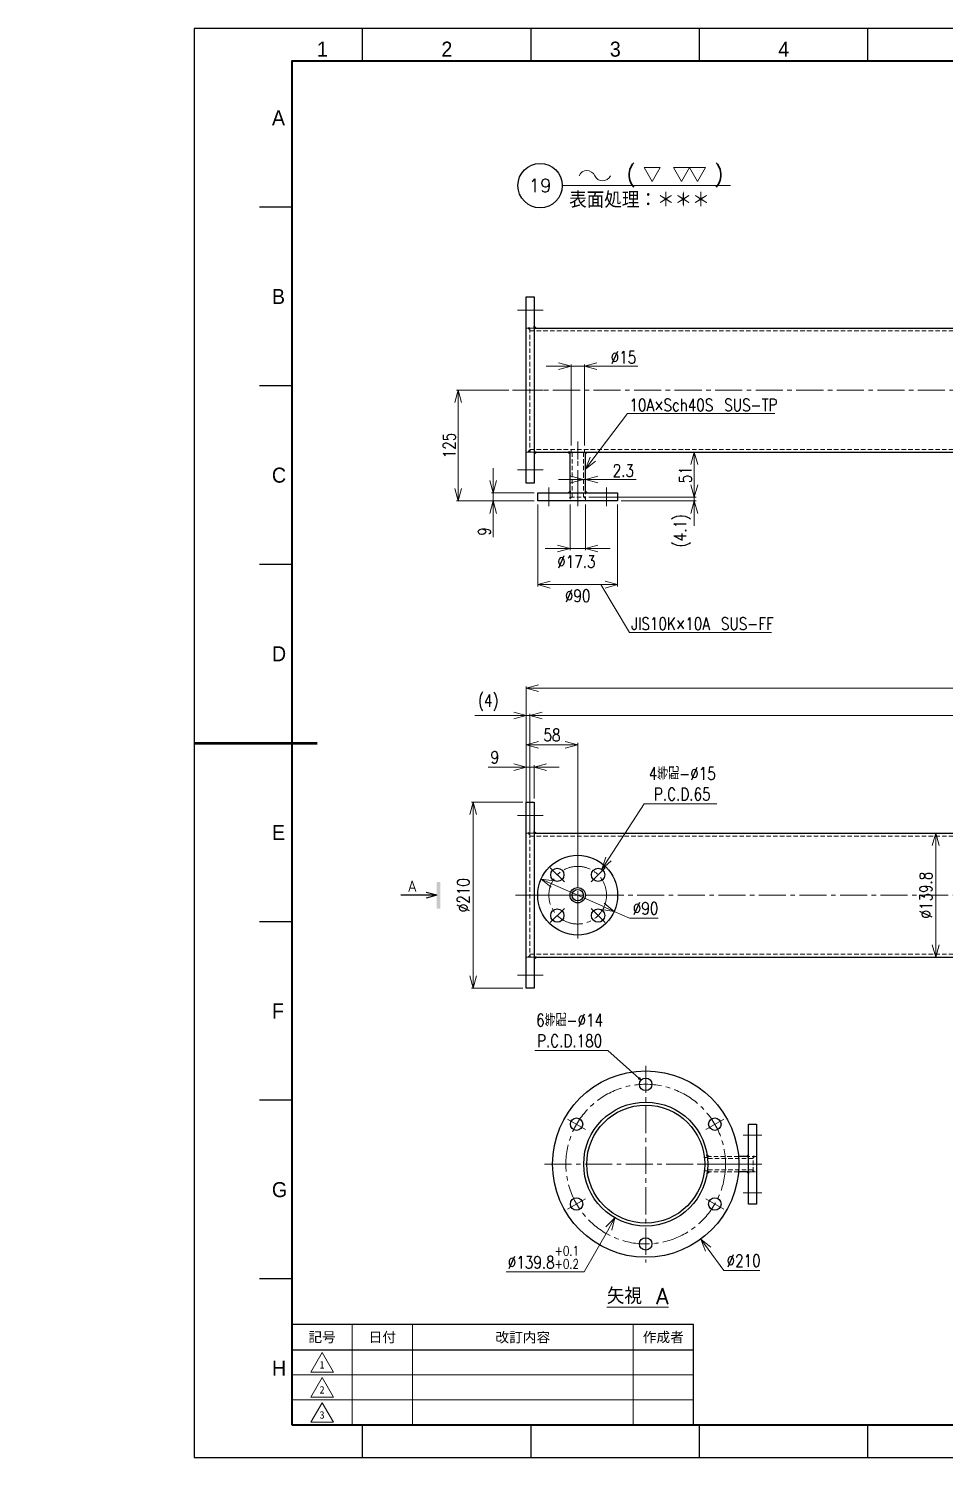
# Model space of a CAD drawing. Header units: millimetres. Extents: x 0 to 4931, y -34 to 1655.
# Drawn here: x 2465 to 3498, y 0 to 1611 of the extents above; entities that cross this region are included whole.
import ezdxf
from ezdxf import colors
from ezdxf.entities.mleader import LeaderData, LeaderLine
from ezdxf.enums import TextEntityAlignment as Align
from ezdxf.math import Vec2, Vec3

# ---------------------------------------------------------------- set-up
doc = ezdxf.new("R2010")
doc.units = ezdxf.units.MM
doc.header["$LTSCALE"] = 1.6
doc.header["$PDMODE"] = 99
doc.header["$PDSIZE"] = 1
doc.linetypes.add('CENTER2', pattern=[28.575, 19.05, -3.175, 3.175, -3.175])
doc.linetypes.add('HIDDEN2', pattern=[4.7625, 3.175, -1.5875])
for name, color, linetype, lineweight in [('03_かくれ線', 6, 'HIDDEN2', 13), ('04_中心線', 1, 'CENTER2', 9), ('07_寸法線', 3, 'Continuous', 9), ('99_図枠', 7, 'Continuous', 40)]:
    doc.layers.add(name, color=color, linetype=linetype, lineweight=lineweight)
doc.styles.add('KSS_TXT', font='txt.shx', dxfattribs={"bigfont": 'extfont2.shx'})
doc.styles.add('MS_G', font='MS Gothic.ttf')
doc.styles.get("Standard").update_dxf_attribs({"font": 'txt.shx', "bigfont": 'extfont2.shx'})
doc.styles.add('寸法用', font='simplex.shx', dxfattribs={"width": 0.8, "bigfont": '@extfont2.shx'})
doc.styles.add('表題用', font='MS PGothic.ttf')
doc.dimstyles.new('機械製図用', dxfattribs={"dimtxt": 3.5, "dimasz": 3.5, "dimexe": 2, "dimexo": 0, "dimgap": 1.2, "dimtad": 1, "dimdsep": 46, "dimtxsty": '寸法用', "dimblk": 'OPEN30', "dimcen": 0, "dimclrd": 256, "dimclre": 256, "dimclrt": 7, "dimazin": 2, "dimtm": 1e-09, "dimtfac": 0.75, "dimtmove": 0, "dimatfit": 3, "dimldrblk": 'OPEN30', "dimfxl": 1, "dimlwd": -1, "dimlwe": -1, "dimarcsym": 0})
doc.dimstyles.new('機械製図用$3', dxfattribs={"dimtxt": 3.5, "dimasz": 3.5, "dimexe": 2, "dimexo": 0, "dimgap": 1.2, "dimtad": 1, "dimtih": 1, "dimtoh": 1, "dimdsep": 46, "dimtxsty": '寸法用', "dimblk": 'OPEN30', "dimcen": 0, "dimsd1": 1, "dimclrd": 256, "dimclre": 256, "dimclrt": 7, "dimazin": 2, "dimtm": 1e-09, "dimtfac": 0.75, "dimtofl": 0, "dimtmove": 0, "dimatfit": 3, "dimldrblk": 'OPEN30', "dimfxl": 1, "dimlwd": -1, "dimlwe": -1, "dimarcsym": 0})

# ---------------------------------------------------------------- blocks, each defined once
blk = doc.blocks.new('AM_BALLOON1')
at = {"transparency": 16777216}
blk.add_circle((0, 0), 5, dxfattribs=at)
blk.add_attdef('B_NUMBER', text='', height=3, dxfattribs=at).set_placement((0, 0), align=Align.MIDDLE_CENTER)
blk = doc.blocks.new('_OPEN')
at = {"color": 0, "linetype": 'ByBlock'}
for p, q in [((-1, 0.17), (0, 0)), ((0, 0), (-1, -0.17)), ((0, 0), (-1, 0))]:
    blk.add_line(p, q, dxfattribs=at)
blk = doc.blocks.new('p1ba05')
for centre, start, end in [((-2.95, 0.29), 24.2276, 155.5758), ((0, 1.62), 204.2276, 335.5758)]:
    blk.add_arc(centre, 1.62, start, end)
blk = doc.blocks.new('p1ba01')
for p, q in [((0, 0), (-1.5, 2.6)), ((-1.5, 2.6), (1.5, 2.6)), ((1.5, 2.6), (0, 0))]:
    blk.add_line(p, q)
blk = doc.blocks.new('p1ba02')
for p, q in [((-1.5, 2.6), (1.5, 2.6)), ((0, 0), (-1.5, 2.6)), ((1.5, 2.6), (0, 0)), ((3, 0), (1.5, 2.6)), ((1.5, 2.6), (4.5, 2.6)), ((4.5, 2.6), (3, 0))]:
    blk.add_line(p, q)
blk = doc.blocks.new('_Open30')
at = {"color": 0, "linetype": 'ByBlock', "lineweight": -2}
for p, q in [((-1, 0.27), (0, 0)), ((0, 0), (-1, -0.27)), ((0, 0), (-1, 0))]:
    blk.add_line(p, q, dxfattribs=at)
blk = doc.blocks.new('*D250')
at = {"layer": '07_寸法線', "transparency": 16777216}
for p, q in [((3075.8, 1074.5), (3075.8, 1022.9)), ((3093.1, 1074.5), (3093.1, 1022.9)), ((3061.8, 1024.9), (3047.8, 1024.9)), ((3075.8, 1024.9), (3093.1, 1024.9)), ((3107.1, 1024.9), (3121.1, 1024.9))]:
    blk.add_line(p, q, dxfattribs=at)
at = {"layer": 'Defpoints', "color": 0, "transparency": 16777216}
for p in [(3075.8, 1078.5), (3093.1, 1078.5), (3093.1, 1024.9)]:
    blk.add_point(p, dxfattribs=at)
at = {"layer": '07_寸法線', "transparency": 16777216, "xscale": 14, "yscale": 14, "zscale": 14}
blk.add_blockref('_Open30', (3075.8, 1024.9), dxfattribs=at)
at = {"layer": '07_寸法線', "transparency": 16777216, "xscale": 14, "yscale": 14, "zscale": 14, "rotation": 180}
blk.add_blockref('_Open30', (3093.1, 1024.9), dxfattribs=at)
at = {"layer": '07_寸法線', "color": 7, "transparency": 16777216, "insert": (3082.9, 1010.1), "char_height": 14, "attachment_point": 5, "style": '寸法用'}
blk.add_mtext('%%C17.3', dxfattribs=at)
blk = doc.blocks.new('*D243')
at = {"layer": '07_寸法線', "transparency": 16777216}
for p, q in [((3062.9, 1230.4), (3048.9, 1230.4)), ((3076.9, 1141), (3076.9, 1232.4)), ((3076.9, 1230.4), (3091.9, 1230.4)), ((3091.9, 1141), (3091.9, 1232.4)), ((3105.9, 1230.4), (3152.1, 1230.4))]:
    blk.add_line(p, q, dxfattribs=at)
at = {"layer": 'Defpoints', "color": 0, "transparency": 16777216}
for p in [(3091.9, 1230.4), (3076.9, 1137), (3091.9, 1137)]:
    blk.add_point(p, dxfattribs=at)
at = {"layer": '07_寸法線', "transparency": 16777216, "xscale": 14, "yscale": 14, "zscale": 14}
blk.add_blockref('_Open30', (3076.9, 1230.4), dxfattribs=at)
at = {"layer": '07_寸法線', "transparency": 16777216, "xscale": 14, "yscale": 14, "zscale": 14, "rotation": 180}
blk.add_blockref('_Open30', (3091.9, 1230.4), dxfattribs=at)
at = {"layer": '07_寸法線', "color": 7, "transparency": 16777216, "insert": (3136, 1240.4), "char_height": 14, "attachment_point": 5, "style": '寸法用'}
blk.add_mtext('%%C15', dxfattribs=at)
blk = doc.blocks.new('*D249')
at = {"layer": '07_寸法線', "transparency": 16777216}
for p, q in [((3039.4, 1074.5), (3039.4, 982.1)), ((3129.4, 1074.5), (3129.4, 982.1)), ((3053.4, 984.1), (3115.4, 984.1))]:
    blk.add_line(p, q, dxfattribs=at)
at = {"layer": 'Defpoints', "color": 0, "transparency": 16777216}
for p in [(3039.4, 1078.5), (3129.4, 1078.5), (3129.4, 984.1)]:
    blk.add_point(p, dxfattribs=at)
at = {"layer": '07_寸法線', "transparency": 16777216, "xscale": 14, "yscale": 14, "zscale": 14, "rotation": 180}
blk.add_blockref('_Open30', (3039.4, 984.1), dxfattribs=at)
at = {"layer": '07_寸法線', "transparency": 16777216, "xscale": 14, "yscale": 14, "zscale": 14}
blk.add_blockref('_Open30', (3129.4, 984.1), dxfattribs=at)
at = {"layer": '07_寸法線', "color": 7, "transparency": 16777216, "insert": (3084.4, 971.6), "char_height": 14, "attachment_point": 5, "style": '寸法用'}
blk.add_mtext('%%C90', dxfattribs=at)
blk = doc.blocks.new('*D246')
at = {"layer": '07_寸法線', "transparency": 16777216}
for p, q in [((3204.2, 1133.6), (3217.9, 1133.6)), ((3215.9, 1096.6), (3215.9, 1119.6)), ((3097.1, 1082.6), (3217.9, 1082.6))]:
    blk.add_line(p, q, dxfattribs=at)
at = {"layer": 'Defpoints', "color": 0, "transparency": 16777216}
for p in [(3200.2, 1133.6), (3215.9, 1133.6), (3093.1, 1082.6)]:
    blk.add_point(p, dxfattribs=at)
at = {"layer": '07_寸法線', "transparency": 16777216, "xscale": 14, "yscale": 14, "zscale": 14}
for p, rotation in [((3215.9, 1133.6), 90), ((3215.9, 1082.6), 270)]:
    blk.add_blockref('_Open30', p, dxfattribs=dict(at, rotation=rotation))
at = {"layer": '07_寸法線', "color": 7, "transparency": 16777216, "insert": (3205.9, 1108.1), "char_height": 14, "attachment_point": 5, "rotation": 90, "style": '寸法用'}
blk.add_mtext('51', dxfattribs=at)
blk = doc.blocks.new('*D245')
at = {"layer": '07_寸法線', "transparency": 16777216}
for p, q in [((3215.9, 1096.6), (3215.9, 1110.6)), ((3097.1, 1082.6), (3217.9, 1082.6)), ((3215.9, 1082.6), (3215.9, 1078.5)), ((3133.4, 1078.5), (3217.9, 1078.5)), ((3215.9, 1064.5), (3215.9, 1050.5))]:
    blk.add_line(p, q, dxfattribs=at)
at = {"layer": 'Defpoints', "color": 0, "transparency": 16777216}
for p in [(3093.1, 1082.6), (3129.4, 1078.5), (3215.9, 1078.5)]:
    blk.add_point(p, dxfattribs=at)
at = {"layer": '07_寸法線', "transparency": 16777216, "xscale": 14, "yscale": 14, "zscale": 14}
for p, rotation in [((3215.9, 1082.6), 270), ((3215.9, 1078.5), 90)]:
    blk.add_blockref('_Open30', p, dxfattribs=dict(at, rotation=rotation))
at = {"layer": '07_寸法線', "color": 7, "transparency": 16777216, "insert": (3202.2, 1045), "char_height": 14, "attachment_point": 5, "rotation": 90, "style": '寸法用'}
blk.add_mtext('(4.1)', dxfattribs=at)
blk = doc.blocks.new('*D247')
at = {"layer": '07_寸法線', "transparency": 16777216}
for p, q in [((2989.1, 1101.5), (2989.1, 1115.5)), ((3035.4, 1087.5), (2987.1, 1087.5)), ((2989.1, 1087.5), (2989.1, 1078.5)), ((3035.4, 1078.5), (2987.1, 1078.5)), ((2989.1, 1064.5), (2989.1, 1037.6))]:
    blk.add_line(p, q, dxfattribs=at)
at = {"layer": 'Defpoints', "color": 0, "transparency": 16777216}
for p in [(3039.4, 1087.5), (2989.1, 1078.5), (3039.4, 1078.5)]:
    blk.add_point(p, dxfattribs=at)
at = {"layer": '07_寸法線', "transparency": 16777216, "xscale": 14, "yscale": 14, "zscale": 14}
for p, rotation in [((2989.1, 1087.5), 270), ((2989.1, 1078.5), 90)]:
    blk.add_blockref('_Open30', p, dxfattribs=dict(at, rotation=rotation))
at = {"layer": '07_寸法線', "color": 7, "transparency": 16777216, "insert": (2979.1, 1044), "char_height": 14, "attachment_point": 5, "rotation": 90, "style": '寸法用'}
blk.add_mtext('9', dxfattribs=at)
blk = doc.blocks.new('*D248')
at = {"layer": '07_寸法線', "transparency": 16777216}
for p, q in [((3006.8, 1203.5), (2947.6, 1203.5)), ((2949.6, 1092.5), (2949.6, 1189.5)), ((3035.4, 1078.5), (2947.6, 1078.5))]:
    blk.add_line(p, q, dxfattribs=at)
at = {"layer": 'Defpoints', "color": 0, "transparency": 16777216}
for p in [(2949.6, 1203.5), (3010.8, 1203.5), (3039.4, 1078.5)]:
    blk.add_point(p, dxfattribs=at)
at = {"layer": '07_寸法線', "transparency": 16777216, "xscale": 14, "yscale": 14, "zscale": 14}
for p, rotation in [((2949.6, 1203.5), 90), ((2949.6, 1078.5), 270)]:
    blk.add_blockref('_Open30', p, dxfattribs=dict(at, rotation=rotation))
at = {"layer": '07_寸法線', "color": 7, "transparency": 16777216, "insert": (2939.6, 1141), "char_height": 14, "attachment_point": 5, "rotation": 90, "style": '寸法用'}
blk.add_mtext('125', dxfattribs=at)
blk = doc.blocks.new('*D224')
at = {"layer": '07_寸法線', "transparency": 16777216}
for p, q in [((3026.4, 739), (3026.4, 805.6)), ((3040.4, 803.6), (3070.4, 803.6)), ((3084.4, 683), (3084.4, 805.6))]:
    blk.add_line(p, q, dxfattribs=at)
at = {"layer": 'Defpoints', "color": 0, "transparency": 16777216}
for p in [(3084.4, 803.6), (3026.4, 739), (3084.4, 683)]:
    blk.add_point(p, dxfattribs=at)
at = {"layer": '07_寸法線', "transparency": 16777216, "xscale": 14, "yscale": 14, "zscale": 14, "rotation": 180}
blk.add_blockref('_Open30', (3026.4, 803.6), dxfattribs=at)
at = {"layer": '07_寸法線', "transparency": 16777216, "xscale": 14, "yscale": 14, "zscale": 14}
blk.add_blockref('_Open30', (3084.4, 803.6), dxfattribs=at)
at = {"layer": '07_寸法線', "color": 7, "transparency": 16777216, "insert": (3055.4, 814.6), "char_height": 14, "attachment_point": 5, "style": '寸法用'}
blk.add_mtext('58', dxfattribs=at)
blk = doc.blocks.new('*D241')
at = {"layer": '07_寸法線', "transparency": 16777216}
for p, q in [((3494.4, 703.9), (3486, 703.9)), ((3488, 689.9), (3488, 578.1)), ((3494.4, 564.1), (3486, 564.1))]:
    blk.add_line(p, q, dxfattribs=at)
at = {"layer": 'Defpoints', "color": 0, "transparency": 16777216}
for p in [(3494.4, 703.9), (3488, 564.1), (3494.4, 564.1)]:
    blk.add_point(p, dxfattribs=at)
at = {"layer": '07_寸法線', "transparency": 16777216, "xscale": 14, "yscale": 14, "zscale": 14}
for p, rotation in [((3488, 703.9), 90), ((3488, 564.1), 270)]:
    blk.add_blockref('_Open30', p, dxfattribs=dict(at, rotation=rotation))
at = {"layer": '07_寸法線', "color": 7, "transparency": 16777216, "insert": (3477, 634), "char_height": 14, "attachment_point": 5, "rotation": 90, "style": '寸法用'}
blk.add_mtext('%%C139.8', dxfattribs=at)
blk = doc.blocks.new('*D236')
at = {"layer": '07_寸法線', "transparency": 16777216}
for p, q in [((3022.4, 739), (2964.5, 739)), ((2966.5, 543), (2966.5, 725)), ((3022.4, 529), (2964.5, 529))]:
    blk.add_line(p, q, dxfattribs=at)
at = {"layer": 'Defpoints', "color": 0, "transparency": 16777216}
for p in [(2966.5, 739), (3026.4, 739), (3026.4, 529)]:
    blk.add_point(p, dxfattribs=at)
at = {"layer": '07_寸法線', "transparency": 16777216, "xscale": 14, "yscale": 14, "zscale": 14}
for p, rotation in [((2966.5, 739), 90), ((2966.5, 529), 270)]:
    blk.add_blockref('_Open30', p, dxfattribs=dict(at, rotation=rotation))
at = {"layer": '07_寸法線', "color": 7, "transparency": 16777216, "insert": (2955.5, 634), "char_height": 14, "attachment_point": 5, "rotation": 90, "style": '寸法用'}
blk.add_mtext('%%C210', dxfattribs=at)
blk = doc.blocks.new('*D235')
at = {"layer": '07_寸法線', "transparency": 16777216}
for p, q in [((3012.4, 778.4), (2983.5, 778.4)), ((3026.4, 743), (3026.4, 780.4)), ((3035.4, 778.4), (3026.4, 778.4)), ((3035.4, 743), (3035.4, 780.4)), ((3049.4, 778.4), (3063.4, 778.4))]:
    blk.add_line(p, q, dxfattribs=at)
at = {"layer": 'Defpoints', "color": 0, "transparency": 16777216}
for p in [(3026.4, 778.4), (3026.4, 739), (3035.4, 739)]:
    blk.add_point(p, dxfattribs=at)
at = {"layer": '07_寸法線', "transparency": 16777216, "xscale": 14, "yscale": 14, "zscale": 14}
blk.add_blockref('_Open30', (3026.4, 778.4), dxfattribs=at)
at = {"layer": '07_寸法線', "transparency": 16777216, "xscale": 14, "yscale": 14, "zscale": 14, "rotation": 180}
blk.add_blockref('_Open30', (3035.4, 778.4), dxfattribs=at)
at = {"layer": '07_寸法線', "color": 7, "transparency": 16777216, "insert": (2991, 789.4), "char_height": 14, "attachment_point": 5, "style": '寸法用'}
blk.add_mtext('9', dxfattribs=at)
blk = doc.blocks.new('*D225')
at = {"layer": '07_寸法線', "transparency": 16777216}
for p, q in [((3030.4, 703.9), (3030.4, 838.5)), ((4316.4, 744), (4316.4, 838.5)), ((3044.4, 836.5), (4302.4, 836.5))]:
    blk.add_line(p, q, dxfattribs=at)
at = {"layer": 'Defpoints', "color": 0, "transparency": 16777216}
for p in [(4316.4, 836.5), (4316.4, 744), (3030.4, 703.9)]:
    blk.add_point(p, dxfattribs=at)
at = {"layer": '07_寸法線', "transparency": 16777216, "xscale": 14, "yscale": 14, "zscale": 14, "rotation": 180}
blk.add_blockref('_Open30', (3030.4, 836.5), dxfattribs=at)
at = {"layer": '07_寸法線', "transparency": 16777216, "xscale": 14, "yscale": 14, "zscale": 14}
blk.add_blockref('_Open30', (4316.4, 836.5), dxfattribs=at)
at = {"layer": '07_寸法線', "color": 7, "transparency": 16777216, "insert": (3673.4, 847.5), "char_height": 14, "attachment_point": 5, "style": '寸法用'}
blk.add_mtext('1286', dxfattribs=at)
blk = doc.blocks.new('*D226')
at = {"layer": '07_寸法線', "transparency": 16777216}
for p, q in [((3026.4, 739), (3026.4, 869.3)), ((4302.4, 867.3), (3040.4, 867.3)), ((4316.4, 744), (4316.4, 869.3))]:
    blk.add_line(p, q, dxfattribs=at)
at = {"layer": 'Defpoints', "color": 0, "transparency": 16777216}
for p in [(3026.4, 867.3), (4316.4, 744), (3026.4, 739)]:
    blk.add_point(p, dxfattribs=at)
at = {"layer": '07_寸法線', "transparency": 16777216, "xscale": 14, "yscale": 14, "zscale": 14, "rotation": 180}
blk.add_blockref('_Open30', (3026.4, 867.3), dxfattribs=at)
at = {"layer": '07_寸法線', "transparency": 16777216, "xscale": 14, "yscale": 14, "zscale": 14}
blk.add_blockref('_Open30', (4316.4, 867.3), dxfattribs=at)
at = {"layer": '07_寸法線', "color": 7, "transparency": 16777216, "insert": (3671.4, 878.3), "char_height": 14, "attachment_point": 5, "style": '寸法用'}
blk.add_mtext('1290', dxfattribs=at)
blk = doc.blocks.new('*D234')
at = {"layer": '07_寸法線', "transparency": 16777216}
for p, q in [((3026.4, 743), (3026.4, 838.5)), ((3030.4, 707.9), (3030.4, 838.5)), ((3012.4, 836.5), (2968.6, 836.5)), ((3030.4, 836.5), (3026.4, 836.5)), ((3044.4, 836.5), (3058.4, 836.5))]:
    blk.add_line(p, q, dxfattribs=at)
at = {"layer": 'Defpoints', "color": 0, "transparency": 16777216}
for p in [(3026.4, 836.5), (3026.4, 739), (3030.4, 703.9)]:
    blk.add_point(p, dxfattribs=at)
at = {"layer": '07_寸法線', "transparency": 16777216, "xscale": 14, "yscale": 14, "zscale": 14}
blk.add_blockref('_Open30', (3026.4, 836.5), dxfattribs=at)
at = {"layer": '07_寸法線', "transparency": 16777216, "xscale": 14, "yscale": 14, "zscale": 14, "rotation": 180}
blk.add_blockref('_Open30', (3030.4, 836.5), dxfattribs=at)
at = {"layer": '07_寸法線', "color": 7, "transparency": 16777216, "insert": (2983.5, 851.1), "char_height": 14, "attachment_point": 5, "style": '寸法用'}
blk.add_mtext('(4)', dxfattribs=at)
blk = doc.blocks.new('*D239')
at = {"layer": '07_寸法線', "transparency": 16777216}
for p, q in [((3036.2, 458.8), (3118.3, 458.8)), ((3118.3, 458.8), (3153.3, 427.7))]:
    blk.add_line(p, q, dxfattribs=at)
at = {"layer": 'Defpoints', "color": 0, "transparency": 16777216}
for p in [(3155.9, 425.4), (3166.3, 416.1)]:
    blk.add_point(p, dxfattribs=at)
at = {"layer": '07_寸法線', "transparency": 16777216, "xscale": 3.5, "yscale": 3.5, "zscale": 3.5, "rotation": 318.3537522749219}
blk.add_blockref('_Open30', (3155.9, 425.4), dxfattribs=at)
at = {"layer": '07_寸法線', "color": 7, "transparency": 16777216, "insert": (3075.3, 481.4), "char_height": 14, "attachment_point": 5, "style": '寸法用'}
blk.add_mtext('6等配-∅14\\PP.C.D.180', dxfattribs=at)
blk = doc.blocks.new('seca01')
for q in [(-3.5, 0.8), (-10.64, 0), (-3.5, -0.8)]:
    blk.add_line((-0.5, 0), q)
blk.add_solid([(0.5, 3.76), (0.5, -3.76), (-0.5, 3.76), (-0.5, -3.76)])
blk.add_attdef('A', text='', height=3).set_placement((-7.37, 2.5), align=Align.MIDDLE)
blk = doc.blocks.new('*D244')
at = {"layer": '07_寸法線', "transparency": 16777216}
for p, q in [((3076.8, 1102.7), (3062.8, 1102.7)), ((3090.8, 1105.4), (3090.8, 1104.7)), ((3090.8, 1102.7), (3093.1, 1102.7)), ((3093.1, 1105.4), (3093.1, 1104.7)), ((3107.1, 1102.7), (3150.5, 1102.7))]:
    blk.add_line(p, q, dxfattribs=at)
at = {"layer": 'Defpoints', "color": 0, "transparency": 16777216}
for p in [(3090.8, 1101.4), (3093.1, 1102.7), (3093.1, 1101.4)]:
    blk.add_point(p, dxfattribs=at)
at = {"layer": '07_寸法線', "transparency": 16777216, "xscale": 14, "yscale": 14, "zscale": 14}
blk.add_blockref('_Open30', (3090.8, 1102.7), dxfattribs=at)
at = {"layer": '07_寸法線', "transparency": 16777216, "xscale": 14, "yscale": 14, "zscale": 14, "rotation": 180}
blk.add_blockref('_Open30', (3093.1, 1102.7), dxfattribs=at)
at = {"layer": '07_寸法線', "color": 7, "transparency": 16777216, "insert": (3135.8, 1112.7), "char_height": 14, "attachment_point": 5, "style": '寸法用'}
blk.add_mtext('2.3', dxfattribs=at)
blk = doc.blocks.new('*D237')
at = {"layer": '07_寸法線', "transparency": 16777216}
for p, q in [((3159.5, 736.8), (3119.2, 674.9)), ((3241.1, 736.8), (3159.5, 736.8))]:
    blk.add_line(p, q, dxfattribs=at)
at = {"layer": 'Defpoints', "color": 0, "transparency": 16777216}
for p in [(3111.5, 663.2), (3103.3, 650.7)]:
    blk.add_point(p, dxfattribs=at)
at = {"layer": '07_寸法線', "transparency": 16777216, "xscale": 14, "yscale": 14, "zscale": 14, "rotation": 236.8596124709846}
blk.add_blockref('_Open30', (3111.5, 663.2), dxfattribs=at)
at = {"layer": '07_寸法線', "color": 7, "transparency": 16777216, "insert": (3202.3, 759.5), "char_height": 14, "attachment_point": 5, "style": '寸法用'}
blk.add_mtext('4等配-∅15\\PP.C.D.65', dxfattribs=at)
blk = doc.blocks.new('*D238')
at = {"layer": '07_寸法線', "transparency": 16777216}
for p, q in [((3056.1, 646.5), (3112.8, 621.4)), ((3125.6, 615.7), (3142.7, 608.1)), ((3142.7, 608.1), (3175, 608.1))]:
    blk.add_line(p, q, dxfattribs=at)
at = {"layer": 'Defpoints', "color": 0, "transparency": 16777216}
for p in [(3043.3, 652.2), (3125.6, 615.7)]:
    blk.add_point(p, dxfattribs=at)
at = {"layer": '07_寸法線', "transparency": 16777216, "xscale": 14, "yscale": 14, "zscale": 14}
for p, rotation in [((3043.3, 652.2), 156.0910337266791), ((3125.6, 615.7), 336.0910337266791)]:
    blk.add_blockref('_Open30', p, dxfattribs=dict(at, rotation=rotation))
at = {"layer": '07_寸法線', "color": 7, "transparency": 16777216, "insert": (3160.9, 619.1), "char_height": 14, "attachment_point": 5, "style": '寸法用'}
blk.add_mtext('∅90', dxfattribs=at)
blk = doc.blocks.new('*U223')
at = {"layer": '04_中心線', "color": 0, "transparency": 16777216}
for p, q in [((0, 9), (0, 48.5)), ((-48.5, 0), (-9, 0)), ((9, 0), (48.5, 0)), ((0, -48.5), (0, -9))]:
    blk.add_line(p, q, dxfattribs=at)
at = {"layer": '04_中心線', "color": 0, "linetype": 'Continuous', "transparency": 16777216}
for p, q in [((-4.5, 0), (4.5, 0)), ((0, -4.5), (0, 4.5))]:
    blk.add_line(p, q, dxfattribs=at)
blk = doc.blocks.new('*D240')
at = {"layer": '07_寸法線', "transparency": 16777216}
for p, q in [((3249.1, 210.8), (3231.5, 234.8)), ((3289.9, 210.8), (3249.1, 210.8))]:
    blk.add_line(p, q, dxfattribs=at)
at = {"layer": 'Defpoints', "color": 0, "transparency": 16777216}
for p in [(3099, 415.4), (3223.2, 246.1)]:
    blk.add_point(p, dxfattribs=at)
at = {"layer": '07_寸法線', "transparency": 16777216, "xscale": 14, "yscale": 14, "zscale": 14, "rotation": 126.2680368525606}
blk.add_blockref('_Open30', (3223.2, 246.1), dxfattribs=at)
at = {"layer": '07_寸法線', "color": 7, "transparency": 16777216, "insert": (3271.5, 221.8), "char_height": 14, "attachment_point": 5, "style": '寸法用'}
blk.add_mtext('∅210', dxfattribs=at)
blk = doc.blocks.new('_None')
blk = doc.blocks.new('*D251')
at = {"layer": '07_寸法線', "transparency": 16777216}
for p, q in [((3091.7, 209.4), (3119.4, 257.9)), ((3003.7, 209.4), (3091.7, 209.4))]:
    blk.add_line(p, q, dxfattribs=at)
at = {"layer": 'Defpoints', "color": 0, "transparency": 16777216}
for p in [(3195.8, 391.4), (3126.4, 270.1)]:
    blk.add_point(p, dxfattribs=at)
at = {"layer": '07_寸法線', "transparency": 16777216, "xscale": 14, "yscale": 14, "zscale": 14, "rotation": 60.23543461273746}
blk.add_blockref('_Open30', (3126.4, 270.1), dxfattribs=at)
at = {"layer": '07_寸法線', "color": 7, "transparency": 16777216, "insert": (3045.7, 225.6), "char_height": 14, "attachment_point": 5, "style": '寸法用'}
blk.add_mtext('∅139.8{\\H10.5;\\S+0.1^ +0.2;}', dxfattribs=at)

msp = doc.modelspace()

# ---------------------------------------------------------------- linework, layer by layer
at = {"color": 0}
for p, q in [((3035.425, 1273.406), (4307.425, 1273.406)), ((3035.425, 1133.606), (4307.425, 1133.606)), ((3075.775, 1087.506), (3075.775, 1133.606)), ((3093.075, 1087.506), (3093.075, 1133.606)), ((3035.425, 703.859), (4307.425, 703.859)), ((3035.425, 564.059), (4116.425, 564.059)), ((3277.099, 339.385), (3265.774, 339.385)), ((3277.099, 322.085), (3265.774, 322.085))]:
    msp.add_line(p, q, dxfattribs=at)
for points in [[(3035.425, 1098.506), (3026.425, 1098.506), (3026.425, 1308.506), (3035.425, 1308.506)], [(3039.425, 1087.506), (3129.425, 1087.506), (3129.425, 1078.506), (3039.425, 1078.506)], [(3035.425, 528.959), (3026.425, 528.959), (3026.425, 738.959), (3035.425, 738.959)], [(3277.099, 285.735), (3277.099, 375.735), (3286.099, 375.735), (3286.099, 285.735)]]:
    msp.add_lwpolyline(points, close=True, dxfattribs=at)
at = {"color": 3}
for points in [[(3030.425, 1271.406), (3030.425, 1273.406), (3028.425, 1273.406), (3030.425, 1271.406)], [(3037.425, 1273.406), (3035.425, 1273.406), (3035.425, 1275.406), (3037.425, 1273.406)], [(3030.425, 1135.606), (3030.425, 1133.606), (3028.425, 1133.606), (3030.425, 1135.606)], [(3037.425, 1133.606), (3035.425, 1133.606), (3035.425, 1131.606), (3037.425, 1133.606)], [(3075.775, 1131.606), (3075.775, 1133.606), (3073.775, 1133.606), (3075.775, 1131.606)], [(3093.075, 1131.606), (3093.075, 1133.606), (3095.075, 1133.606), (3093.075, 1131.606)], [(3075.775, 1089.506), (3075.775, 1087.506), (3073.775, 1087.506), (3075.775, 1089.506)], [(3093.075, 1089.506), (3093.075, 1087.506), (3095.075, 1087.506), (3093.075, 1089.506)], [(3030.425, 701.859), (3030.425, 703.859), (3028.425, 703.859), (3030.425, 701.859)], [(3037.425, 703.859), (3035.425, 703.859), (3035.425, 705.859), (3037.425, 703.859)], [(3030.425, 566.059), (3030.425, 564.059), (3028.425, 564.059), (3030.425, 566.059)], [(3037.425, 564.059), (3035.425, 564.059), (3035.425, 562.059), (3037.425, 564.059)], [(3232.462, 339.385), (3230.462, 339.385), (3230.19, 341.343), (3232.462, 339.385)], [(3275.099, 339.385), (3277.099, 339.385), (3277.099, 341.385), (3275.099, 339.385)], [(3232.462, 322.085), (3230.462, 322.085), (3230.19, 320.127), (3232.462, 322.085)], [(3275.099, 322.085), (3277.099, 322.085), (3277.099, 320.085), (3275.099, 322.085)]]:
    msp.add_lwpolyline(points, dxfattribs=at)
for points in [[(3075.775, 1082.606), (3077.275, 1082.606), (3077.275, 1082.606), (3075.775, 1081.106)], [(3093.075, 1082.606), (3091.575, 1082.606), (3091.575, 1082.606), (3093.075, 1081.106)], [(3282.099, 339.385), (3282.099, 337.885), (3282.099, 337.885), (3283.599, 339.385)], [(3282.099, 322.085), (3282.099, 323.585), (3282.099, 323.585), (3283.599, 322.085)]]:
    msp.add_lwpolyline(points, close=True, dxfattribs=at)
at = {"color": 0}
for centre, radius in [((3084.425, 633.959), 45), ((3061.444, 656.94), 7.5), ((3107.406, 656.94), 7.5), ((3084.425, 633.959), 8.65), ((3084.425, 633.959), 6.35), ((3061.444, 610.978), 7.5), ((3107.406, 610.978), 7.5), ((3161.099, 330.735), 105), ((3161.099, 420.735), 7), ((3161.099, 330.735), 69.9), ((3083.157, 375.735), 7), ((3239.042, 375.735), 7), ((3083.157, 285.735), 7), ((3239.042, 285.735), 7), ((3161.099, 240.735), 7)]:
    msp.add_circle(centre, radius, dxfattribs=at)
msp.add_circle((3161.099, 330.735), 66.5)
at = {"layer": '03_かくれ線'}
for p, q in [((3026.425, 1273.406), (3035.425, 1273.406)), ((3030.425, 1273.406), (3030.425, 1133.606)), ((3030.425, 1273.406), (3035.425, 1273.406)), ((3030.425, 1270.406), (4316.425, 1270.406)), ((3026.425, 1133.606), (3035.425, 1133.606)), ((3030.425, 1136.606), (4316.425, 1136.606)), ((3030.425, 1133.606), (3035.425, 1133.606)), ((3076.925, 1133.606), (3076.925, 1136.606)), ((3078.075, 1082.606), (3078.075, 1133.606)), ((3090.775, 1082.606), (3090.775, 1133.606)), ((3091.925, 1133.606), (3091.925, 1136.606)), ((3075.775, 1087.506), (3075.775, 1078.506)), ((3075.775, 1082.606), (3093.075, 1082.606)), ((3093.075, 1078.506), (3093.075, 1087.506)), ((3026.425, 703.859), (3035.425, 703.859)), ((3030.425, 703.859), (3030.425, 564.059)), ((3030.425, 703.859), (3035.425, 703.859)), ((3030.425, 700.459), (4316.425, 700.459)), ((3026.425, 564.059), (3035.425, 564.059)), ((3030.425, 567.459), (4116.425, 567.459)), ((3030.425, 564.059), (3035.425, 564.059)), ((3265.774, 339.385), (3230.462, 339.385)), ((3286.099, 339.385), (3277.099, 339.385)), ((3282.099, 322.085), (3282.099, 339.385)), ((3230.596, 338.235), (3226.571, 338.235)), ((3230.596, 323.235), (3226.571, 323.235)), ((3282.099, 337.085), (3230.648, 337.085)), ((3282.099, 324.385), (3230.648, 324.385)), ((3265.774, 322.085), (3230.462, 322.085)), ((3277.099, 322.085), (3286.099, 322.085))]:
    msp.add_line(p, q, dxfattribs=at)
at = {"layer": '04_中心線'}
for p, q in [((3016.425, 1293.506), (3045.425, 1293.506)), ((3010.827, 1203.506), (4336.425, 1203.506)), ((3016.425, 1203.506), (3045.425, 1203.506)), ((3084.425, 1082.606), (3084.425, 1145.58)), ((3084.425, 1145.08), (3084.425, 1125.133)), ((3016.425, 1113.506), (3045.425, 1113.506)), ((3051.925, 1093.506), (3051.925, 1072.506)), ((3084.425, 1093.506), (3084.425, 1072.506)), ((3116.925, 1093.506), (3116.925, 1072.506)), ((3016.425, 723.959), (3045.425, 723.959)), ((3084.425, 682.959), (3084.425, 584.959)), ((3069.399, 648.985), (3053.489, 664.894)), ((3099.451, 648.985), (3115.361, 664.894)), ((3014.405, 633.959), (4333.565, 633.959)), ((3016.425, 633.959), (3045.425, 633.959)), ((3069.399, 618.933), (3053.489, 603.023)), ((3099.451, 618.933), (3115.361, 603.023)), ((3016.425, 543.959), (3045.425, 543.959)), ((3161.099, 441.719), (3161.099, 219.75)), ((3093.289, 369.885), (3073.025, 381.584)), ((3228.91, 369.885), (3249.174, 381.584)), ((3271.099, 363.235), (3292.099, 363.235)), ((3047.115, 330.735), (3275.084, 330.735)), ((3282.099, 330.735), (3219.025, 330.735)), ((3271.099, 330.735), (3292.099, 330.735)), ((3093.289, 291.584), (3073.025, 279.885)), ((3228.91, 291.584), (3249.174, 279.885)), ((3271.099, 298.235), (3292.099, 298.235))]:
    msp.add_line(p, q, dxfattribs=at)
for centre, radius in [((3084.425, 633.959), 32.5), ((3161.099, 330.735), 90)]:
    msp.add_circle(centre, radius, dxfattribs=at)
at = {"layer": '07_寸法線'}
msp.add_line((3067.021, 1434.018), (3256.766, 1434.018), dxfattribs=at)
at = {"layer": '99_図枠', "lineweight": 25}
for p, q in [((2841.972, 1574.349), (2841.972, 1611.12)), ((3031.854, 1574.349), (3031.854, 1611.12)), ((3221.736, 1574.349), (3221.736, 1611.12)), ((3411.618, 1574.349), (3411.618, 1611.12)), ((2762.292, 1409.709), (2725.52, 1409.709)), ((2762.292, 1208.299), (2725.52, 1208.299)), ((2762.292, 1006.888), (2725.52, 1006.888)), ((2762.292, 604.067), (2725.52, 604.067)), ((2762.292, 402.657), (2725.52, 402.657)), ((2762.292, 201.246), (2725.52, 201.246)), ((2762.292, 121.464), (3214.863, 121.464)), ((2841.972, 0), (2841.972, 36.607)), ((3031.854, 0), (3031.854, 36.607)), ((3221.736, 0), (3221.736, 36.607)), ((3411.618, 0), (3411.618, 36.607))]:
    msp.add_line(p, q, dxfattribs=at)
at = {"layer": '99_図枠', "lineweight": 53}
msp.add_line((2652.09, 805.478), (2790.577, 805.478), dxfattribs=at)
at = {"layer": '99_図枠', "lineweight": 13}
for p, q in [((2830.177, 36.607), (2830.177, 149.75)), ((2898.063, 36.607), (2898.063, 149.75)), ((3146.977, 36.607), (3146.977, 149.75)), ((2762.292, 93.178), (3214.863, 93.178)), ((2762.292, 64.893), (3214.863, 64.893))]:
    msp.add_line(p, q, dxfattribs=at)
at = {"layer": '99_図枠'}
msp.add_lwpolyline([(2762.292, 36.607), (4893.903, 36.607), (4893.903, 1574.349), (2762.292, 1574.349)], close=True, dxfattribs=at)
at = {"layer": '99_図枠', "lineweight": 25}
msp.add_lwpolyline([(2762.292, 36.607), (3214.863, 36.607), (3214.863, 149.75), (2762.292, 149.75)], close=True, dxfattribs=at)
at = {"layer": '99_図枠', "lineweight": 13}
for points in [[(2783.506, 96.183), (2796.234, 118.229), (2808.963, 96.183), (2783.506, 96.183)], [(2783.506, 67.897), (2796.234, 89.944), (2808.963, 67.897), (2783.506, 67.897)], [(2783.506, 39.611), (2796.234, 61.658), (2808.963, 39.611), (2783.506, 39.611)]]:
    msp.add_lwpolyline(points, dxfattribs=at)
at = {"layer": 'Defpoints'}
msp.add_lwpolyline([(2652.09, 0), (4930.674, 0), (4930.674, 1611.12), (2652.09, 1611.12)], close=True, dxfattribs=at)

# ---------------------------------------------------------------- block references
at = {"xscale": 4, "yscale": 4, "zscale": 4}
msp.add_blockref('seca01', (2927.452, 633.959), dxfattribs=at).add_auto_attribs({'A': 'A'})
at = {"layer": '04_中心線'}
msp.add_blockref('*U223', (3084.425, 633.959), dxfattribs=at)
at = {"layer": '07_寸法線', "xscale": 6, "yscale": 6, "zscale": 6}
for name, p in [('p1ba05', (3112.437, 1439.489)), ('p1ba01', (3168.527, 1438.787)), ('p1ba02', (3201.367, 1438.787))]:
    msp.add_blockref(name, p, dxfattribs=at)

# ---------------------------------------------------------------- texts
at = {"layer": '07_寸法線', "style": 'KSS_TXT'}
for s, p in [('(     )', (3139.215, 1438.336)), ('表面処理：＊＊＊', (3074.802, 1408.981)), ('%%u矢視 A', (3117.295, 172.93))]:
    msp.add_text(s, height=18, dxfattribs=at).set_placement(p)
at = {"layer": '99_図枠', "lineweight": 13, "style": '表題用'}
for s, p in [('1', (2796.586, 1574.349)), ('2', (2936.913, 1574.349)), ('3', (3126.795, 1574.349)), ('4', (3316.677, 1574.349))]:
    msp.add_text(s, height=16.971, dxfattribs=at).set_placement(p, align=Align.BOTTOM_CENTER)
for s, p in [('A', (2739.663, 1510.415)), ('B', (2739.663, 1309.004)), ('C', (2739.663, 1107.594)), ('D', (2739.663, 906.183)), ('E', (2739.663, 704.773)), ('F', (2739.663, 503.362)), ('G', (2739.663, 301.951)), ('H', (2739.663, 100.541))]:
    msp.add_text(s, height=16.971, dxfattribs=at).set_placement(p, align=Align.MIDDLE_LEFT)
at = {"layer": '99_図枠', "style": '表題用'}
for s, p in [('記号', (2796.234, 135.607)), ('日付', (2864.12, 135.607)), ('作成者', (3180.92, 135.607))]:
    msp.add_text(s, height=11.3143, dxfattribs=at).set_placement(p, align=Align.MIDDLE_CENTER)
msp.add_text('改訂内容', height=11.3143, dxfattribs=at).set_placement((3022.52, 135.607), align=Align.MIDDLE)
at = {"layer": '99_図枠', "lineweight": 13, "style": 'MS_G'}
for s, p in [('1', (2796.234, 104.493)), ('2', (2796.234, 76.207)), ('3', (2796.234, 47.921))]:
    msp.add_text(s, height=8.486, dxfattribs=at).set_placement(p, align=Align.MIDDLE)

# ---------------------------------------------------------------- dimensions: what is measured, and where the dimension line sits
at = {"layer": '07_寸法線'}
for base, p1, p2, text, override, picture, middle in [((3091.925, 1230.405), (3076.925, 1137.006), (3091.925, 1137.006), '%%C<>', {"dimtxt": 14, "dimasz": 14, "dimexo": 4, "dimgap": 3}, '*D243', (3135.991, 1240.405)), ((3026.425, 836.45), (3030.425, 703.859), (3026.425, 738.959), '(<>)', {"dimtxt": 14, "dimasz": 14, "dimexo": 4, "dimgap": 4}, '*D234', (2983.491, 851.117))]:
    dim = msp.add_linear_dim(base=base, p1=p1, p2=p2, text=text, dimstyle='機械製図用', override=override, dxfattribs=at)
    dim.commit()
    dim.dimension.update_dxf_attribs({"geometry": picture, "text_midpoint": middle})
for base, p1, p2, picture, middle in [((2949.559, 1203.506), (3039.425, 1078.506), (3010.827, 1203.506), '*D248', (2939.559, 1141.006)), ((3215.91, 1133.606), (3093.075, 1082.606), (3200.183, 1133.606), '*D246', (3205.91, 1108.106)), ((2989.146, 1078.506), (3039.425, 1087.506), (3039.425, 1078.506), '*D247', (2979.146, 1044.04))]:
    dim = msp.add_linear_dim(base=base, p1=p1, p2=p2, angle=90, dimstyle='機械製図用', override={"dimtxt": 14, "dimasz": 14, "dimexo": 4, "dimgap": 3}, dxfattribs=at)
    dim.commit()
    dim.dimension.update_dxf_attribs({"geometry": picture, "text_midpoint": middle})
for base, p1, p2, override, picture, middle in [((3093.075, 1102.669), (3090.775, 1101.387), (3093.075, 1101.387), {"dimtxt": 14, "dimasz": 14, "dimexo": 4, "dimgap": 3}, '*D244', (3135.808, 1112.669)), ((3026.425, 867.327), (4316.425, 743.959), (3026.425, 738.959), {"dimtxt": 14, "dimasz": 14, "dimgap": 4}, '*D226', (3671.425, 878.327)), ((4316.425, 836.45), (3030.425, 703.859), (4316.425, 743.959), {"dimtxt": 14, "dimasz": 14, "dimgap": 4}, '*D225', (3673.425, 847.45)), ((3084.425, 803.551), (3026.425, 738.959), (3084.425, 682.959), {"dimtxt": 14, "dimasz": 14, "dimgap": 4}, '*D224', (3055.425, 814.551)), ((3026.425, 778.445), (3035.425, 738.959), (3026.425, 738.959), {"dimtxt": 14, "dimasz": 14, "dimexo": 4, "dimgap": 4}, '*D235', (2990.958, 789.445))]:
    dim = msp.add_linear_dim(base=base, p1=p1, p2=p2, dimstyle='機械製図用', override=override, dxfattribs=at)
    dim.commit()
    dim.dimension.update_dxf_attribs({"geometry": picture, "text_midpoint": middle})
dim = msp.add_linear_dim(base=(3215.91, 1078.506), p1=(3093.075, 1082.606), p2=(3129.425, 1078.506), angle=90, text='(<>)', dimstyle='機械製図用', override={"dimtxt": 14, "dimasz": 14, "dimexo": 4, "dimgap": 3, "dimtmove": 2}, dxfattribs=at)
dim.commit()
dim.dimension.update_dxf_attribs({"geometry": '*D245', "text_midpoint": (3202.243, 1045.044), "dimtype": 160})
for base, p1, p2, picture, middle in [((3129.425, 984.149), (3039.425, 1078.506), (3129.425, 1078.506), '*D249', (3084.425, 971.611)), ((3093.075, 1024.895), (3075.775, 1078.506), (3093.075, 1078.506), '*D250', (3082.925, 1010.119))]:
    dim = msp.add_linear_dim(base=base, p1=p1, p2=p2, text='%%C<>', dimstyle='機械製図用', override={"dimtxt": 14, "dimasz": 14, "dimexo": 4, "dimgap": 4, "dimtmove": 2}, dxfattribs=at)
    dim.commit()
    dim.dimension.update_dxf_attribs({"geometry": picture, "text_midpoint": middle, "dimtype": 160})
for p1, p2, text, override, picture, middle in [((3103.306, 650.66), (3111.506, 663.22), '4等配-<>\\PP.C.D.65', {"dimtxt": 14, "dimasz": 14, "dimgap": 4}, '*D237', (3202.32, 736.8)), ((3166.33, 416.083), (3155.869, 425.387), '6等配-<>\\PP.C.D.180', {"dimtxt": 14, "dimgap": 4}, '*D239', (3075.279, 458.779))]:
    dim = msp.add_diameter_dim_2p(p1=p1, p2=p2, text=text, dimstyle='機械製図用$3', override=override, dxfattribs=at)
    dim.commit()
    dim.dimension.update_dxf_attribs({"geometry": picture, "text_midpoint": middle, "dimtype": 163})
for base, p1, p2, angle, override, picture, middle in [((2966.543, 738.959), (3026.425, 528.959), (3026.425, 738.959), 90, {"dimtxt": 14, "dimasz": 14, "dimexo": 4, "dimgap": 4}, '*D236', (2955.543, 633.959)), ((3487.951, 564.059), (3494.44, 703.859), (3494.44, 564.059), 270, {"dimtxt": 14, "dimasz": 14, "dimgap": 4}, '*D241', (3476.951, 633.959))]:
    dim = msp.add_linear_dim(base=base, p1=p1, p2=p2, angle=angle, text='%%C<>', dimstyle='機械製図用', override=override, dxfattribs=at)
    dim.commit()
    dim.dimension.update_dxf_attribs({"geometry": picture, "text_midpoint": middle})
for p1, p2, override, picture, middle in [((3043.286, 652.196), (3125.563, 615.721), {"dimtxt": 14, "dimasz": 14, "dimgap": 4}, '*D238', (3160.855, 608.114)), ((3098.985, 415.392), (3223.214, 246.078), {"dimtxt": 14, "dimasz": 14, "dimgap": 4}, '*D240', (3271.514, 210.777)), ((3195.8, 391.413), (3126.398, 270.057), {"dimtxt": 14, "dimasz": 14, "dimgap": 4, "dimtol": 1, "dimlim": 0, "dimtp": 0.1, "dimtm": -0.2}, '*D251', (3045.703, 209.389))]:
    dim = msp.add_diameter_dim_2p(p1=p1, p2=p2, dimstyle='機械製図用$3', override=override, dxfattribs=at)
    dim.commit()
    dim.dimension.update_dxf_attribs({"geometry": picture, "text_midpoint": middle, "dimtype": 163})

# ---------------------------------------------------------------- leaders
ml = msp.add_multileader_block('Standard', dxfattribs=at)
ml.set_content('AM_BALLOON1', color=256, scale=5)
ml.set_attribute('B_NUMBER', '19', width=0)
ml.set_leader_properties(color=256, linetype='ByLayer', lineweight=-1)
ml.set_arrow_properties(name='OPEN')
ml.build(insert=Vec2(0, 0))
ml.multileader.update_dxf_attribs({"leader_type": 0, "has_dogleg": 0, "text_right_attachment_type": 6, "dogleg_length": 0, "arrow_head_size": 10, "scale": 2.5, "block_connection_type": 1})
ctx = ml.context
ctx.base_point, ctx.scale, ctx.char_height, ctx.arrow_head_size, ctx.landing_gap_size, ctx.plane_origin = Vec3(3041.991, 1434.038), 2.5, 20, 10, 10, Vec3(3041.991, 1434.038)
ctx.right_attachment, ctx.attachment_type = 6, 1
notes = []
notes.append((ctx, [(0, (0, 0, 0), (0, 0), (1, 0), 1, [])]))
ctx.block.insert = Vec3(3041.991, 1434.038)
ml = msp.add_multileader_mtext('Standard', dxfattribs=at)
ml.set_content('10A×Sch40S\u3000SUS-TP', color=7, style='寸法用')
ml.set_leader_properties(color=256, linetype='ByLayer', lineweight=-1)
ml.set_arrow_properties(name='OPEN30')
ml.build(insert=Vec2(0, 0))
ml.multileader.update_dxf_attribs({"has_dogleg": 0, "text_left_attachment_type": 6, "text_right_attachment_type": 6, "arrow_head_size": 14})
ctx = ml.context
ctx.base_point, ctx.char_height, ctx.arrow_head_size, ctx.plane_origin = Vec3(3140.722, 1176.923), 14, 14, Vec3(3027.991, 969.873)
ctx.left_attachment, ctx.right_attachment = 6, 6
notes.append((ctx, [(1, (1, 1, 0), (3132.722, 1176.923), (1, 0), 8, [(0, [(3093.075, 1114.495)], 0, [])])]))
ctx.mtext.insert, ctx.mtext.flow_direction = Vec3(3142.722, 1193.723), 5
ml = msp.add_multileader_mtext('Standard', dxfattribs=at)
ml.set_content('JIS10K×10A\u3000SUS-FF', color=7, style='寸法用')
ml.set_leader_properties(color=256, linetype='ByLayer', lineweight=-1)
ml.set_arrow_properties(name='NONE')
ml.build(insert=Vec2(0, 0))
ml.multileader.update_dxf_attribs({"has_dogleg": 0, "text_left_attachment_type": 6, "text_right_attachment_type": 6, "arrow_head_size": 14})
ctx = ml.context
ctx.base_point, ctx.char_height, ctx.arrow_head_size, ctx.plane_origin = Vec3(3142.722, 930.299), 14, 14, Vec3(3027.991, 743.782)
ctx.left_attachment, ctx.right_attachment = 6, 6
notes.append((ctx, [(1, (1, 1, 0), (3134.722, 930.299), (1, 0), 8, [(0, [(3110.321, 984.149)], 0, [])])]))
ctx.mtext.insert, ctx.mtext.flow_direction = Vec3(3144.722, 947.099), 5
for ctx, leaders in notes:
    for number, flags, end, landing, length, lines in leaders:
        leader = LeaderData()
        leader.index, (leader.has_last_leader_line, leader.has_dogleg_vector, leader.attachment_direction) = number, flags
        leader.last_leader_point, leader.dogleg_vector, leader.dogleg_length = Vec3(end), Vec3(landing), length
        for number, points, colour, breaks in lines:
            line = LeaderLine()
            line.index, line.vertices, line.color, line.breaks = number, Vec3.list(points), colors.encode_raw_color(colour), breaks
            leader.lines.append(line)
        ctx.leaders.append(leader)

doc.saveas('drawing.dxf')
